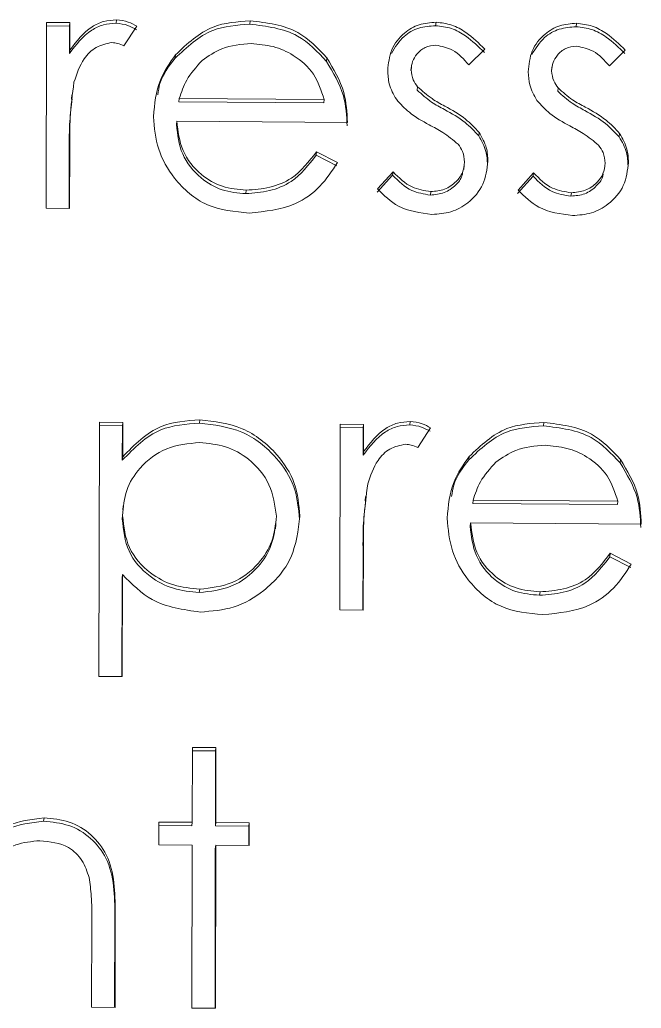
# Model space of a CAD drawing. Extents: x 766778 to 845620, y 133762 to 209800.
# Drawn here: x 788370.39 to 788378.73, y 190693.3 to 190706.55 of the extents above; entities that cross this region are included whole.
import ezdxf

# ---------------------------------------------------------------- set-up
doc = ezdxf.new("R2010")
doc.units = 0
doc.header["$MEASUREMENT"] = 0
doc.layers.get('0').update_dxf_attribs({"color": 1, "linetype": 'CONTINUOUS'})

# ---------------------------------------------------------------- blocks, each defined once
blk = doc.blocks.new('fifui')
at = {"color": 252, "linetype": 'Continuous', "lineweight": 5}
for p, q in [((405088.79, -8303.157), (405089.104, -8303.159)), ((405088.79, -8305.647), (405088.79, -8303.157)), ((405089.099, -8303.205), (405089.104, -8303.159)), ((405089.104, -8303.159), (405089.104, -8303.526)), ((405089.723, -8303.165), (405089.728, -8303.119)), ((405091.514, -8303.176), (405091.519, -8303.13)), ((405094.006, -8303.191), (405094.012, -8303.145)), ((405095.89, -8303.202), (405095.896, -8303.156)), ((405088.79, -8303.203), (405089.099, -8303.205)), ((405089.099, -8303.205), (405089.099, -8303.572)), ((405090.001, -8303.206), (405089.829, -8303.47)), ((405089.099, -8303.572), (405089.104, -8303.526)), ((405094.666, -8303.503), (405094.453, -8303.716)), ((405096.55, -8303.515), (405096.337, -8303.727)), ((405090.515, -8303.634), (405090.52, -8303.588)), ((405092.544, -8303.672), (405092.549, -8303.626)), ((405093.683, -8303.734), (405093.677, -8303.791)), ((405095.567, -8303.745), (405095.561, -8303.802)), ((405093.761, -8304.056), (405093.766, -8304.01)), ((405095.645, -8304.067), (405095.65, -8304.022)), ((405089.131, -8304.127), (405089.125, -8304.185)), ((405090.567, -8304.219), (405090.572, -8304.173)), ((405090.567, -8304.219), (405092.508, -8304.23)), ((405090.572, -8304.173), (405092.513, -8304.184)), ((405092.508, -8304.23), (405092.513, -8304.184)), ((405090.534, -8304.524), (405090.539, -8304.478)), ((405092.827, -8304.492), (405090.539, -8304.478)), ((405094.587, -8304.667), (405094.592, -8304.621)), ((405096.471, -8304.678), (405096.476, -8304.633)), ((405089.099, -8304.858), (405089.099, -8305.649)), ((405089.104, -8304.812), (405089.104, -8305.649)), ((405092.408, -8304.928), (405092.414, -8304.883)), ((405092.414, -8304.883), (405092.693, -8305.027)), ((405092.408, -8304.928), (405092.687, -8305.073)), ((405094.706, -8305.053), (405094.711, -8305.007)), ((405094.387, -8305.118), (405094.394, -8305.061)), ((405096.271, -8305.13), (405096.278, -8305.072)), ((405096.59, -8305.064), (405096.595, -8305.018)), ((405093.226, -8305.426), (405093.434, -8305.197)), ((405093.231, -8305.38), (405093.439, -8305.151)), ((405093.434, -8305.197), (405093.439, -8305.151)), ((405095.11, -8305.437), (405095.318, -8305.208)), ((405095.115, -8305.392), (405095.323, -8305.162)), ((405095.318, -8305.208), (405095.323, -8305.162)), ((405091.467, -8305.447), (405091.472, -8305.401)), ((405093.941, -8305.462), (405093.946, -8305.416)), ((405095.824, -8305.473), (405095.83, -8305.427)), ((405089.104, -8305.649), (405088.79, -8305.647)), ((405089.508, -8308.515), (405089.822, -8308.517)), ((405089.508, -8311.922), (405089.508, -8308.515)), ((405089.508, -8308.561), (405089.817, -8308.563)), ((405089.817, -8308.563), (405089.822, -8308.517)), ((405089.817, -8308.563), (405089.817, -8309.024)), ((405089.822, -8308.517), (405089.822, -8308.978)), ((405090.85, -8308.525), (405090.855, -8308.48)), ((405092.737, -8308.535), (405093.051, -8308.537)), ((405092.737, -8311.024), (405092.737, -8308.535)), ((405092.737, -8308.58), (405093.046, -8308.582)), ((405093.046, -8308.582), (405093.051, -8308.537)), ((405093.046, -8308.582), (405093.046, -8308.949)), ((405093.051, -8308.537), (405093.051, -8308.903)), ((405093.67, -8308.542), (405093.675, -8308.497)), ((405093.949, -8308.584), (405093.776, -8308.847)), ((405095.461, -8308.553), (405095.467, -8308.507)), ((405089.817, -8309.024), (405089.822, -8308.978)), ((405093.046, -8308.949), (405093.051, -8308.903)), ((405094.462, -8309.011), (405094.467, -8308.965)), ((405096.491, -8309.049), (405096.496, -8309.003)), ((405093.078, -8309.505), (405093.072, -8309.562)), ((405089.83, -8309.635), (405089.823, -8309.692)), ((405094.515, -8309.596), (405094.52, -8309.55)), ((405094.515, -8309.596), (405096.455, -8309.607)), ((405094.52, -8309.55), (405096.461, -8309.562)), ((405096.455, -8309.607), (405096.461, -8309.562)), ((405089.817, -8309.813), (405089.822, -8309.767)), ((405092.194, -8309.815), (405092.199, -8309.769)), ((405091.871, -8309.939), (405091.878, -8309.882)), ((405094.482, -8309.901), (405094.487, -8309.855)), ((405096.775, -8309.869), (405094.487, -8309.855)), ((405093.046, -8310.235), (405093.046, -8311.026)), ((405093.051, -8310.189), (405093.051, -8311.026)), ((405096.356, -8310.306), (405096.361, -8310.26)), ((405096.356, -8310.306), (405096.635, -8310.45)), ((405096.361, -8310.26), (405096.64, -8310.404)), ((405089.817, -8310.601), (405089.822, -8310.556)), ((405089.822, -8310.556), (405089.822, -8311.924)), ((405089.817, -8310.601), (405089.817, -8311.924)), ((405090.852, -8310.797), (405090.857, -8310.751)), ((405095.414, -8310.824), (405095.42, -8310.778)), ((405093.051, -8311.026), (405092.737, -8311.024)), ((405089.822, -8311.924), (405089.508, -8311.922)), ((405090.764, -8312.872), (405091.078, -8312.874)), ((405090.764, -8313.876), (405090.764, -8312.872)), ((405090.764, -8312.918), (405091.073, -8312.919)), ((405091.073, -8312.919), (405091.078, -8312.874)), ((405091.073, -8312.919), (405091.073, -8313.924)), ((405091.078, -8312.874), (405091.078, -8313.878)), ((405088.771, -8313.866), (405088.776, -8313.821)), ((405090.315, -8314.179), (405090.315, -8313.874)), ((405090.315, -8313.874), (405090.764, -8313.876)), ((405090.759, -8313.922), (405090.764, -8313.876)), ((405091.073, -8313.924), (405091.078, -8313.878)), ((405091.078, -8313.878), (405091.526, -8313.881)), ((405091.521, -8313.927), (405091.526, -8313.881)), ((405091.526, -8313.881), (405091.526, -8314.187)), ((405090.315, -8313.919), (405090.759, -8313.922)), ((405091.073, -8313.924), (405091.521, -8313.927)), ((405091.521, -8313.927), (405091.521, -8314.187)), ((405090.764, -8314.182), (405090.315, -8314.179)), ((405090.764, -8316.366), (405090.764, -8314.182)), ((405091.073, -8314.23), (405091.078, -8314.184)), ((405091.073, -8314.23), (405091.073, -8316.368)), ((405091.078, -8314.184), (405091.078, -8316.368)), ((405091.526, -8314.187), (405091.078, -8314.184)), ((405089.418, -8316.358), (405089.418, -8315.187)), ((405089.727, -8315.134), (405089.727, -8316.36)), ((405089.732, -8315.088), (405089.732, -8316.36)), ((405089.732, -8316.36), (405089.418, -8316.358)), ((405091.078, -8316.368), (405090.764, -8316.366))]:
    blk.add_line(p, q, dxfattribs=at)
for points, knots in [([(405089.104, -8303.526), (405089.192, -8303.409), (405089.314, -8303.247), (405089.555, -8303.133), (405089.67, -8303.124), (405089.728, -8303.119)], [0, 0, 0, 0, 0.558795, 0.779481, 1, 1, 1, 1]), ([(405089.728, -8303.119), (405089.782, -8303.126), (405089.879, -8303.138), (405089.964, -8303.185), (405090.001, -8303.206)], [0, 0, 0, 0, 0.559232, 1, 1, 1, 1]), ([(405090.52, -8303.588), (405090.677, -8303.439), (405090.958, -8303.171), (405091.347, -8303.143), (405091.519, -8303.13)], [0, 0, 0, 0, 0.558576, 1, 1, 1, 1]), ([(405091.519, -8303.13), (405091.747, -8303.157), (405092.153, -8303.205), (405092.428, -8303.497), (405092.549, -8303.626)], [0, 0, 0, 0, 0.558913, 1, 1, 1, 1]), ([(405093.365, -8303.794), (405093.375, -8303.699), (405093.393, -8303.509), (405093.564, -8303.292), (405093.781, -8303.162), (405093.935, -8303.151), (405094.012, -8303.145)], [0, 0, 0, 0, 0.279933, 0.559441, 0.779613, 1, 1, 1, 1]), ([(405094.012, -8303.145), (405094.083, -8303.153), (405094.227, -8303.17), (405094.455, -8303.297), (405094.586, -8303.425), (405094.666, -8303.503)], [0, 0, 0, 0, 0.279551, 0.559701, 1, 1, 1, 1]), ([(405095.249, -8303.806), (405095.259, -8303.71), (405095.277, -8303.52), (405095.448, -8303.303), (405095.665, -8303.173), (405095.819, -8303.162), (405095.896, -8303.156)], [0, 0, 0, 0, 0.27994, 0.559438, 0.779612, 1, 1, 1, 1]), ([(405095.896, -8303.156), (405095.967, -8303.165), (405096.111, -8303.181), (405096.339, -8303.308), (405096.47, -8303.436), (405096.55, -8303.515)], [0, 0, 0, 0, 0.279569, 0.559717, 1, 1, 1, 1]), ([(405089.099, -8303.572), (405089.187, -8303.455), (405089.309, -8303.293), (405089.55, -8303.179), (405089.665, -8303.17), (405089.723, -8303.165)], [0, 0, 0, 0, 0.558786, 0.779487, 1, 1, 1, 1]), ([(405089.723, -8303.165), (405089.777, -8303.172), (405089.874, -8303.184), (405089.959, -8303.231), (405089.996, -8303.252)], [0, 0, 0, 0, 0.559228, 1, 1, 1, 1]), ([(405090.515, -8303.634), (405090.672, -8303.485), (405090.953, -8303.217), (405091.342, -8303.189), (405091.514, -8303.176)], [0, 0, 0, 0, 0.558577, 1, 1, 1, 1]), ([(405091.514, -8303.176), (405091.741, -8303.203), (405092.148, -8303.251), (405092.423, -8303.543), (405092.544, -8303.672)], [0, 0, 0, 0, 0.558929, 1, 1, 1, 1]), ([(405093.414, -8303.563), (405093.464, -8303.482), (405093.553, -8303.336), (405093.777, -8303.208), (405093.93, -8303.197), (405094.006, -8303.191)], [0, 0, 0, 0, 0.388168, 0.693937, 1, 1, 1, 1]), ([(405094.006, -8303.191), (405094.078, -8303.199), (405094.222, -8303.216), (405094.45, -8303.343), (405094.581, -8303.471), (405094.661, -8303.549)], [0, 0, 0, 0, 0.279546, 0.559704, 1, 1, 1, 1]), ([(405095.298, -8303.574), (405095.348, -8303.493), (405095.437, -8303.347), (405095.661, -8303.219), (405095.814, -8303.208), (405095.89, -8303.202)], [0, 0, 0, 0, 0.388168, 0.693935, 1, 1, 1, 1]), ([(405095.89, -8303.202), (405095.962, -8303.211), (405096.106, -8303.227), (405096.334, -8303.354), (405096.465, -8303.482), (405096.545, -8303.56)], [0, 0, 0, 0, 0.279551, 0.559699, 1, 1, 1, 1]), ([(405089.668, -8303.425), (405089.594, -8303.44), (405089.446, -8303.471), (405089.255, -8303.67), (405089.196, -8303.849), (405089.16, -8303.958)], [0, 0, 0, 0, 0.278331, 0.558763, 1, 1, 1, 1]), ([(405089.829, -8303.47), (405089.8, -8303.457), (405089.749, -8303.434), (405089.693, -8303.427), (405089.668, -8303.425)], [0, 0, 0, 0, 0.560397, 1, 1, 1, 1]), ([(405091.535, -8303.436), (405091.4, -8303.447), (405091.157, -8303.466), (405090.962, -8303.604), (405090.877, -8303.665)], [0, 0, 0, 0, 0.559458, 1, 1, 1, 1]), ([(405092.513, -8304.184), (405092.475, -8304.066), (405092.398, -8303.83), (405092.13, -8303.592), (405091.832, -8303.46), (405091.634, -8303.444), (405091.535, -8303.436)], [0, 0, 0, 0, 0.280136, 0.559192, 0.779591, 1, 1, 1, 1]), ([(405094.012, -8303.451), (405093.962, -8303.457), (405093.862, -8303.469), (405093.757, -8303.563), (405093.69, -8303.67), (405093.683, -8303.746), (405093.679, -8303.784)], [0, 0, 0, 0, 0.279302, 0.559066, 0.779505, 1, 1, 1, 1]), ([(405094.453, -8303.716), (405094.386, -8303.64), (405094.266, -8303.506), (405094.089, -8303.468), (405094.012, -8303.451)], [0, 0, 0, 0, 0.562044, 1, 1, 1, 1]), ([(405095.896, -8303.462), (405095.846, -8303.468), (405095.746, -8303.48), (405095.641, -8303.574), (405095.574, -8303.681), (405095.567, -8303.757), (405095.563, -8303.795)], [0, 0, 0, 0, 0.279313, 0.559068, 0.779528, 1, 1, 1, 1]), ([(405096.337, -8303.727), (405096.27, -8303.651), (405096.15, -8303.517), (405095.973, -8303.479), (405095.896, -8303.462)], [0, 0, 0, 0, 0.562043, 1, 1, 1, 1]), ([(405090.225, -8304.418), (405090.241, -8304.249), (405090.269, -8303.947), (405090.443, -8303.698), (405090.52, -8303.588)], [0, 0, 0, 0, 0.559422, 1, 1, 1, 1]), ([(405090.284, -8304.125), (405090.291, -8304.073), (405090.317, -8303.891), (405090.432, -8303.741), (405090.515, -8303.634)], [0, 0, 0, 0, 0.281855, 1, 1, 1, 1]), ([(405090.877, -8303.665), (405090.8, -8303.749), (405090.664, -8303.899), (405090.6, -8304.089), (405090.572, -8304.173)], [0, 0, 0, 0, 0.558798, 1, 1, 1, 1]), ([(405092.544, -8303.672), (405092.635, -8303.822), (405092.798, -8304.091), (405092.815, -8304.401), (405092.822, -8304.538)], [0, 0, 0, 0, 0.558901, 1, 1, 1, 1]), ([(405092.549, -8303.626), (405092.64, -8303.777), (405092.803, -8304.046), (405092.82, -8304.355), (405092.827, -8304.492)], [0, 0, 0, 0, 0.5588909, 1, 1, 1, 1]), ([(405093.482, -8304.179), (405093.444, -8304.111), (405093.376, -8303.991), (405093.369, -8303.854), (405093.365, -8303.794)], [0, 0, 0, 0, 0.559586, 1, 1, 1, 1]), ([(405093.679, -8303.784), (405093.685, -8303.83), (405093.695, -8303.913), (405093.745, -8303.98), (405093.766, -8304.01)], [0, 0, 0, 0, 0.559057, 1, 1, 1, 1]), ([(405095.366, -8304.19), (405095.328, -8304.122), (405095.26, -8304.002), (405095.253, -8303.866), (405095.249, -8303.806)], [0, 0, 0, 0, 0.559591, 1, 1, 1, 1]), ([(405095.563, -8303.795), (405095.569, -8303.841), (405095.579, -8303.924), (405095.629, -8303.992), (405095.65, -8304.022)], [0, 0, 0, 0, 0.559063, 1, 1, 1, 1]), ([(405089.16, -8303.958), (405089.139, -8304.117), (405089.103, -8304.4), (405089.104, -8304.686), (405089.104, -8304.812)], [0, 0, 0, 0, 0.5596319, 1, 1, 1, 1]), ([(405093.761, -8304.056), (405093.823, -8304.112), (405093.935, -8304.212), (405094.068, -8304.284), (405094.126, -8304.315)], [0, 0, 0, 0, 0.559009, 1, 1, 1, 1]), ([(405093.766, -8304.01), (405093.829, -8304.066), (405093.94, -8304.167), (405094.073, -8304.238), (405094.131, -8304.269)], [0, 0, 0, 0, 0.559036, 1, 1, 1, 1]), ([(405095.645, -8304.067), (405095.707, -8304.124), (405095.819, -8304.224), (405095.952, -8304.295), (405096.01, -8304.326)], [0, 0, 0, 0, 0.5589997, 1, 1, 1, 1]), ([(405095.65, -8304.022), (405095.713, -8304.078), (405095.824, -8304.178), (405095.957, -8304.249), (405096.015, -8304.28)], [0, 0, 0, 0, 0.5590341, 1, 1, 1, 1]), ([(405089.136, -8304.18), (405089.124, -8304.28), (405089.096, -8304.505), (405089.098, -8304.732), (405089.099, -8304.858)], [0, 0, 0, 0, 0.444791, 1, 1, 1, 1]), ([(405093.923, -8304.521), (405093.83, -8304.47), (405093.664, -8304.379), (405093.538, -8304.24), (405093.482, -8304.179)], [0, 0, 0, 0, 0.560652, 1, 1, 1, 1]), ([(405095.807, -8304.532), (405095.714, -8304.481), (405095.548, -8304.39), (405095.422, -8304.251), (405095.366, -8304.19)], [0, 0, 0, 0, 0.56065, 1, 1, 1, 1]), ([(405094.126, -8304.315), (405094.223, -8304.368), (405094.395, -8304.462), (405094.528, -8304.605), (405094.587, -8304.667)], [0, 0, 0, 0, 0.560638, 1, 1, 1, 1]), ([(405094.131, -8304.269), (405094.228, -8304.322), (405094.401, -8304.417), (405094.534, -8304.559), (405094.592, -8304.621)], [0, 0, 0, 0, 0.560657, 1, 1, 1, 1]), ([(405096.01, -8304.326), (405096.107, -8304.379), (405096.279, -8304.474), (405096.412, -8304.616), (405096.471, -8304.678)], [0, 0, 0, 0, 0.560634, 1, 1, 1, 1]), ([(405096.015, -8304.28), (405096.112, -8304.333), (405096.285, -8304.428), (405096.418, -8304.57), (405096.476, -8304.633)], [0, 0, 0, 0, 0.560661, 1, 1, 1, 1]), ([(405091.512, -8305.707), (405091.317, -8305.689), (405090.929, -8305.653), (405090.511, -8305.287), (405090.267, -8304.86), (405090.239, -8304.565), (405090.225, -8304.418)], [0, 0, 0, 0, 0.279882, 0.55886, 0.779457, 1, 1, 1, 1]), ([(405090.539, -8304.478), (405090.556, -8304.613), (405090.588, -8304.883), (405090.835, -8305.19), (405091.146, -8305.373), (405091.363, -8305.392), (405091.472, -8305.401)], [0, 0, 0, 0, 0.279964, 0.559362, 0.779531, 1, 1, 1, 1]), ([(405090.534, -8304.524), (405090.55, -8304.659), (405090.582, -8304.929), (405090.83, -8305.235), (405091.14, -8305.419), (405091.358, -8305.438), (405091.467, -8305.447)], [0, 0, 0, 0, 0.27996, 0.559356, 0.779523, 1, 1, 1, 1]), ([(405094.311, -8304.78), (405094.244, -8304.724), (405094.124, -8304.624), (405093.985, -8304.553), (405093.923, -8304.521)], [0, 0, 0, 0, 0.559067, 1, 1, 1, 1]), ([(405096.195, -8304.791), (405096.128, -8304.735), (405096.008, -8304.636), (405095.869, -8304.564), (405095.807, -8304.532)], [0, 0, 0, 0, 0.5590796, 1, 1, 1, 1]), ([(405094.587, -8304.667), (405094.625, -8304.735), (405094.695, -8304.855), (405094.702, -8304.992), (405094.706, -8305.053)], [0, 0, 0, 0, 0.559462, 1, 1, 1, 1]), ([(405094.592, -8304.621), (405094.631, -8304.689), (405094.7, -8304.809), (405094.708, -8304.947), (405094.711, -8305.007)], [0, 0, 0, 0, 0.559478, 1, 1, 1, 1]), ([(405096.471, -8304.678), (405096.509, -8304.746), (405096.579, -8304.867), (405096.586, -8305.004), (405096.59, -8305.064)], [0, 0, 0, 0, 0.559457, 1, 1, 1, 1]), ([(405096.476, -8304.633), (405096.515, -8304.7), (405096.584, -8304.821), (405096.592, -8304.958), (405096.595, -8305.018)], [0, 0, 0, 0, 0.559462, 1, 1, 1, 1]), ([(405091.472, -8305.401), (405091.578, -8305.393), (405091.789, -8305.377), (405092.148, -8305.231), (405092.313, -8305.014), (405092.414, -8304.883)], [0, 0, 0, 0, 0.280534, 0.560961, 1, 1, 1, 1]), ([(405094.397, -8305.018), (405094.393, -8304.969), (405094.384, -8304.883), (405094.333, -8304.811), (405094.311, -8304.78)], [0, 0, 0, 0, 0.559611, 1, 1, 1, 1]), ([(405096.281, -8305.029), (405096.276, -8304.981), (405096.268, -8304.894), (405096.217, -8304.823), (405096.195, -8304.791)], [0, 0, 0, 0, 0.559633, 1, 1, 1, 1]), ([(405091.467, -8305.447), (405091.573, -8305.439), (405091.784, -8305.423), (405092.143, -8305.276), (405092.308, -8305.06), (405092.408, -8304.928)], [0, 0, 0, 0, 0.280539, 0.560973, 1, 1, 1, 1]), ([(405094.711, -8305.007), (405094.698, -8305.114), (405094.673, -8305.328), (405094.469, -8305.564), (405094.221, -8305.703), (405094.048, -8305.716), (405093.962, -8305.722)], [0, 0, 0, 0, 0.27955, 0.559224, 0.779475, 1, 1, 1, 1]), ([(405092.693, -8305.027), (405092.621, -8305.139), (405092.479, -8305.363), (405092.076, -8305.65), (405091.726, -8305.685), (405091.512, -8305.707)], [0, 0, 0, 0, 0.280917, 0.561403, 1, 1, 1, 1]), ([(405093.946, -8305.416), (405094.009, -8305.41), (405094.136, -8305.398), (405094.283, -8305.294), (405094.381, -8305.164), (405094.392, -8305.067), (405094.397, -8305.018)], [0, 0, 0, 0, 0.2799839, 0.5597548, 0.7799645, 1, 1, 1, 1]), ([(405095.83, -8305.427), (405095.893, -8305.421), (405096.02, -8305.41), (405096.167, -8305.306), (405096.265, -8305.175), (405096.276, -8305.078), (405096.281, -8305.029)], [0, 0, 0, 0, 0.279981, 0.559739, 0.779965, 1, 1, 1, 1]), ([(405096.595, -8305.018), (405096.582, -8305.125), (405096.557, -8305.34), (405096.353, -8305.576), (405096.105, -8305.715), (405095.932, -8305.727), (405095.846, -8305.733)], [0, 0, 0, 0, 0.279538, 0.559226, 0.779472, 1, 1, 1, 1]), ([(405093.434, -8305.197), (405093.513, -8305.276), (405093.655, -8305.418), (405093.853, -8305.448), (405093.941, -8305.462)], [0, 0, 0, 0, 0.560834, 1, 1, 1, 1]), ([(405093.439, -8305.151), (405093.518, -8305.23), (405093.66, -8305.372), (405093.859, -8305.402), (405093.946, -8305.416)], [0, 0, 0, 0, 0.560834, 1, 1, 1, 1]), ([(405093.941, -8305.462), (405094.004, -8305.456), (405094.132, -8305.444), (405094.275, -8305.339), (405094.36, -8305.239), (405094.37, -8305.177), (405094.372, -8305.162)], [0, 0, 0, 0, 0.3304403, 0.6605951, 0.9205261, 1, 1, 1, 1]), ([(405095.318, -8305.208), (405095.397, -8305.287), (405095.539, -8305.429), (405095.737, -8305.46), (405095.824, -8305.473)], [0, 0, 0, 0, 0.560834, 1, 1, 1, 1]), ([(405095.323, -8305.162), (405095.402, -8305.241), (405095.544, -8305.383), (405095.743, -8305.414), (405095.83, -8305.427)], [0, 0, 0, 0, 0.5608261, 1, 1, 1, 1]), ([(405095.824, -8305.473), (405095.888, -8305.467), (405096.016, -8305.456), (405096.159, -8305.351), (405096.244, -8305.25), (405096.254, -8305.188), (405096.256, -8305.173)], [0, 0, 0, 0, 0.330439, 0.660613, 0.920527, 1, 1, 1, 1]), ([(405093.962, -8305.722), (405093.803, -8305.701), (405093.519, -8305.664), (405093.319, -8305.467), (405093.231, -8305.38)], [0, 0, 0, 0, 0.559283, 1, 1, 1, 1]), ([(405095.846, -8305.733), (405095.687, -8305.712), (405095.403, -8305.675), (405095.203, -8305.478), (405095.115, -8305.392)], [0, 0, 0, 0, 0.559283, 1, 1, 1, 1]), ([(405089.817, -8309.024), (405089.976, -8308.861), (405090.261, -8308.57), (405090.669, -8308.539), (405090.85, -8308.525)], [0, 0, 0, 0, 0.558413, 1, 1, 1, 1]), ([(405089.822, -8308.978), (405089.981, -8308.815), (405090.266, -8308.525), (405090.674, -8308.493), (405090.855, -8308.48)], [0, 0, 0, 0, 0.558418, 1, 1, 1, 1]), ([(405090.85, -8308.525), (405091.046, -8308.548), (405091.438, -8308.595), (405091.875, -8308.943), (405092.151, -8309.365), (405092.18, -8309.665), (405092.194, -8309.815)], [0, 0, 0, 0, 0.279624, 0.559432, 0.779704, 1, 1, 1, 1]), ([(405090.855, -8308.48), (405091.051, -8308.503), (405091.443, -8308.549), (405091.881, -8308.898), (405092.157, -8309.319), (405092.185, -8309.619), (405092.199, -8309.769)], [0, 0, 0, 0, 0.279625, 0.559432, 0.779704, 1, 1, 1, 1]), ([(405093.046, -8308.949), (405093.134, -8308.832), (405093.257, -8308.67), (405093.497, -8308.557), (405093.612, -8308.547), (405093.67, -8308.542)], [0, 0, 0, 0, 0.558774, 0.77948, 1, 1, 1, 1]), ([(405093.051, -8308.903), (405093.139, -8308.787), (405093.262, -8308.624), (405093.502, -8308.511), (405093.618, -8308.501), (405093.675, -8308.497)], [0, 0, 0, 0, 0.558799, 0.779479, 1, 1, 1, 1]), ([(405093.67, -8308.542), (405093.724, -8308.549), (405093.821, -8308.561), (405093.906, -8308.608), (405093.943, -8308.629)], [0, 0, 0, 0, 0.55923, 1, 1, 1, 1]), ([(405093.675, -8308.497), (405093.73, -8308.503), (405093.827, -8308.515), (405093.911, -8308.563), (405093.949, -8308.584)], [0, 0, 0, 0, 0.559264, 1, 1, 1, 1]), ([(405094.462, -8309.011), (405094.619, -8308.862), (405094.9, -8308.594), (405095.29, -8308.566), (405095.461, -8308.553)], [0, 0, 0, 0, 0.558583, 1, 1, 1, 1]), ([(405094.467, -8308.965), (405094.624, -8308.816), (405094.905, -8308.548), (405095.295, -8308.52), (405095.467, -8308.507)], [0, 0, 0, 0, 0.558576, 1, 1, 1, 1]), ([(405095.461, -8308.553), (405095.689, -8308.58), (405096.095, -8308.628), (405096.37, -8308.921), (405096.491, -8309.049)], [0, 0, 0, 0, 0.558924, 1, 1, 1, 1]), ([(405095.467, -8308.507), (405095.694, -8308.534), (405096.101, -8308.583), (405096.375, -8308.875), (405096.496, -8309.003)], [0, 0, 0, 0, 0.558917, 1, 1, 1, 1]), ([(405090.852, -8308.785), (405090.701, -8308.8), (405090.398, -8308.83), (405090.057, -8309.093), (405089.851, -8309.42), (405089.832, -8309.652), (405089.822, -8309.767)], [0, 0, 0, 0, 0.2797447, 0.5593172, 0.7795171, 1, 1, 1, 1]), ([(405091.885, -8309.771), (405091.864, -8309.625), (405091.823, -8309.334), (405091.546, -8309.008), (405091.205, -8308.819), (405090.97, -8308.797), (405090.852, -8308.785)], [0, 0, 0, 0, 0.279383, 0.559092, 0.779511, 1, 1, 1, 1]), ([(405093.616, -8308.802), (405093.542, -8308.817), (405093.393, -8308.848), (405093.203, -8309.047), (405093.144, -8309.226), (405093.108, -8309.335)], [0, 0, 0, 0, 0.278335, 0.558766, 1, 1, 1, 1]), ([(405093.776, -8308.847), (405093.747, -8308.834), (405093.696, -8308.811), (405093.64, -8308.805), (405093.616, -8308.802)], [0, 0, 0, 0, 0.560326, 1, 1, 1, 1]), ([(405095.483, -8308.813), (405095.347, -8308.824), (405095.105, -8308.843), (405094.91, -8308.982), (405094.824, -8309.043)], [0, 0, 0, 0, 0.5594531, 1, 1, 1, 1]), ([(405096.461, -8309.562), (405096.422, -8309.443), (405096.345, -8309.208), (405096.077, -8308.969), (405095.779, -8308.838), (405095.582, -8308.821), (405095.483, -8308.813)], [0, 0, 0, 0, 0.280138, 0.559205, 0.779601, 1, 1, 1, 1]), ([(405094.173, -8309.795), (405094.188, -8309.626), (405094.216, -8309.324), (405094.39, -8309.075), (405094.467, -8308.965)], [0, 0, 0, 0, 0.559439, 1, 1, 1, 1]), ([(405094.232, -8309.502), (405094.239, -8309.451), (405094.264, -8309.268), (405094.379, -8309.119), (405094.462, -8309.011)], [0, 0, 0, 0, 0.281861, 1, 1, 1, 1]), ([(405094.824, -8309.043), (405094.748, -8309.126), (405094.611, -8309.276), (405094.548, -8309.466), (405094.52, -8309.55)], [0, 0, 0, 0, 0.5587852, 1, 1, 1, 1]), ([(405096.491, -8309.049), (405096.582, -8309.2), (405096.745, -8309.469), (405096.762, -8309.778), (405096.769, -8309.915)], [0, 0, 0, 0, 0.5588963, 1, 1, 1, 1]), ([(405096.496, -8309.003), (405096.587, -8309.154), (405096.75, -8309.423), (405096.767, -8309.733), (405096.775, -8309.869)], [0, 0, 0, 0, 0.558895, 1, 1, 1, 1]), ([(405093.108, -8309.335), (405093.087, -8309.494), (405093.05, -8309.778), (405093.051, -8310.063), (405093.051, -8310.189)], [0, 0, 0, 0, 0.559645, 1, 1, 1, 1]), ([(405093.084, -8309.557), (405093.071, -8309.657), (405093.043, -8309.882), (405093.045, -8310.109), (405093.046, -8310.235)], [0, 0, 0, 0, 0.44477, 1, 1, 1, 1]), ([(405089.822, -8309.767), (405089.838, -8309.915), (405089.872, -8310.209), (405090.158, -8310.533), (405090.503, -8310.716), (405090.739, -8310.739), (405090.857, -8310.751)], [0, 0, 0, 0, 0.279653, 0.55888, 0.779452, 1, 1, 1, 1]), ([(405090.857, -8310.751), (405091.007, -8310.733), (405091.306, -8310.699), (405091.642, -8310.437), (405091.846, -8310.113), (405091.872, -8309.885), (405091.885, -8309.771)], [0, 0, 0, 0, 0.279633, 0.559242, 0.779776, 1, 1, 1, 1]), ([(405092.199, -8309.769), (405092.176, -8309.961), (405092.131, -8310.344), (405091.765, -8310.763), (405091.328, -8311.02), (405091.019, -8311.045), (405090.865, -8311.057)], [0, 0, 0, 0, 0.27954, 0.559275, 0.77956, 1, 1, 1, 1]), ([(405089.817, -8309.813), (405089.833, -8309.96), (405089.867, -8310.255), (405090.153, -8310.579), (405090.498, -8310.762), (405090.734, -8310.785), (405090.852, -8310.797)], [0, 0, 0, 0, 0.279654, 0.558869, 0.77945, 1, 1, 1, 1]), ([(405090.852, -8310.797), (405091.001, -8310.779), (405091.3, -8310.745), (405091.637, -8310.483), (405091.84, -8310.159), (405091.867, -8309.931), (405091.88, -8309.817)], [0, 0, 0, 0, 0.279625, 0.559249, 0.779781, 1, 1, 1, 1]), ([(405095.459, -8311.084), (405095.264, -8311.066), (405094.876, -8311.03), (405094.458, -8310.664), (405094.215, -8310.237), (405094.187, -8309.942), (405094.173, -8309.795)], [0, 0, 0, 0, 0.279884, 0.558854, 0.779461, 1, 1, 1, 1]), ([(405094.482, -8309.901), (405094.498, -8310.036), (405094.53, -8310.306), (405094.777, -8310.613), (405095.088, -8310.796), (405095.305, -8310.815), (405095.414, -8310.824)], [0, 0, 0, 0, 0.279972, 0.55936, 0.779522, 1, 1, 1, 1]), ([(405094.487, -8309.855), (405094.503, -8309.99), (405094.535, -8310.26), (405094.783, -8310.567), (405095.093, -8310.75), (405095.311, -8310.769), (405095.42, -8310.778)], [0, 0, 0, 0, 0.279964, 0.559361, 0.779529, 1, 1, 1, 1]), ([(405095.414, -8310.824), (405095.52, -8310.816), (405095.732, -8310.8), (405096.091, -8310.654), (405096.255, -8310.437), (405096.356, -8310.306)], [0, 0, 0, 0, 0.280533, 0.560961, 1, 1, 1, 1]), ([(405095.42, -8310.778), (405095.525, -8310.77), (405095.737, -8310.754), (405096.096, -8310.608), (405096.261, -8310.392), (405096.361, -8310.26)], [0, 0, 0, 0, 0.280537, 0.560969, 1, 1, 1, 1]), ([(405096.64, -8310.404), (405096.569, -8310.516), (405096.426, -8310.741), (405096.024, -8311.027), (405095.673, -8311.063), (405095.459, -8311.084)], [0, 0, 0, 0, 0.280923, 0.561404, 1, 1, 1, 1]), ([(405090.865, -8311.057), (405090.637, -8311.026), (405090.23, -8310.97), (405089.947, -8310.683), (405089.822, -8310.556)], [0, 0, 0, 0, 0.558467, 1, 1, 1, 1]), ([(405087.798, -8314.375), (405087.946, -8314.216), (405088.212, -8313.932), (405088.6, -8313.887), (405088.771, -8313.866)], [0, 0, 0, 0, 0.55993, 1, 1, 1, 1]), ([(405087.803, -8314.329), (405087.952, -8314.17), (405088.217, -8313.886), (405088.605, -8313.841), (405088.776, -8313.821)], [0, 0, 0, 0, 0.559946, 1, 1, 1, 1]), ([(405088.771, -8313.866), (405088.886, -8313.877), (405089.115, -8313.898), (405089.416, -8314.079), (405089.722, -8314.478), (405089.725, -8314.864), (405089.727, -8315.134)], [0, 0, 0, 0, 0.187019, 0.373899, 0.560602, 1, 1, 1, 1]), ([(405088.776, -8313.821), (405088.891, -8313.831), (405089.12, -8313.852), (405089.421, -8314.033), (405089.727, -8314.432), (405089.73, -8314.818), (405089.732, -8315.088)], [0, 0, 0, 0, 0.1870178, 0.373894, 0.5605963, 1, 1, 1, 1]), ([(405088.721, -8314.126), (405088.61, -8314.137), (405088.388, -8314.158), (405088.129, -8314.331), (405087.939, -8314.54), (405087.881, -8314.7), (405087.852, -8314.78)], [0, 0, 0, 0, 0.2795554, 0.5593853, 0.7797078, 1, 1, 1, 1]), ([(405089.382, -8314.62), (405089.356, -8314.541), (405089.303, -8314.383), (405089.078, -8314.163), (405088.856, -8314.14), (405088.721, -8314.126)], [0, 0, 0, 0, 0.281324, 0.561472, 1, 1, 1, 1]), ([(405089.418, -8315.187), (405089.419, -8315.08), (405089.42, -8314.891), (405089.393, -8314.703), (405089.382, -8314.62)], [0, 0, 0, 0, 0.560282, 1, 1, 1, 1])]:
    blk.add_open_spline(points, degree=3, knots=knots, dxfattribs=at)
blk = doc.blocks.new('A$C7EB86452')
at = {"rotation": 352.0000000000881}
blk.add_blockref('fifui', (-398601.243, 63941.463), dxfattribs=at)
blk = doc.blocks.new('ENGINE')
at = {"color": 4, "linetype": 'Continuous', "ltscale": 12, "rotation": 7.698618751251217}
blk.add_blockref('A$C7EB86452', (945855.316, 205857.513), dxfattribs=at)

msp = doc.modelspace()

# ---------------------------------------------------------------- block references
at = {"color": 7, "linetype": 'Continuous', "rotation": 0.1984573570547499}
msp.add_blockref('ENGINE', (-158232.80366, -17964.77499), dxfattribs=at)

doc.saveas('drawing.dxf')
